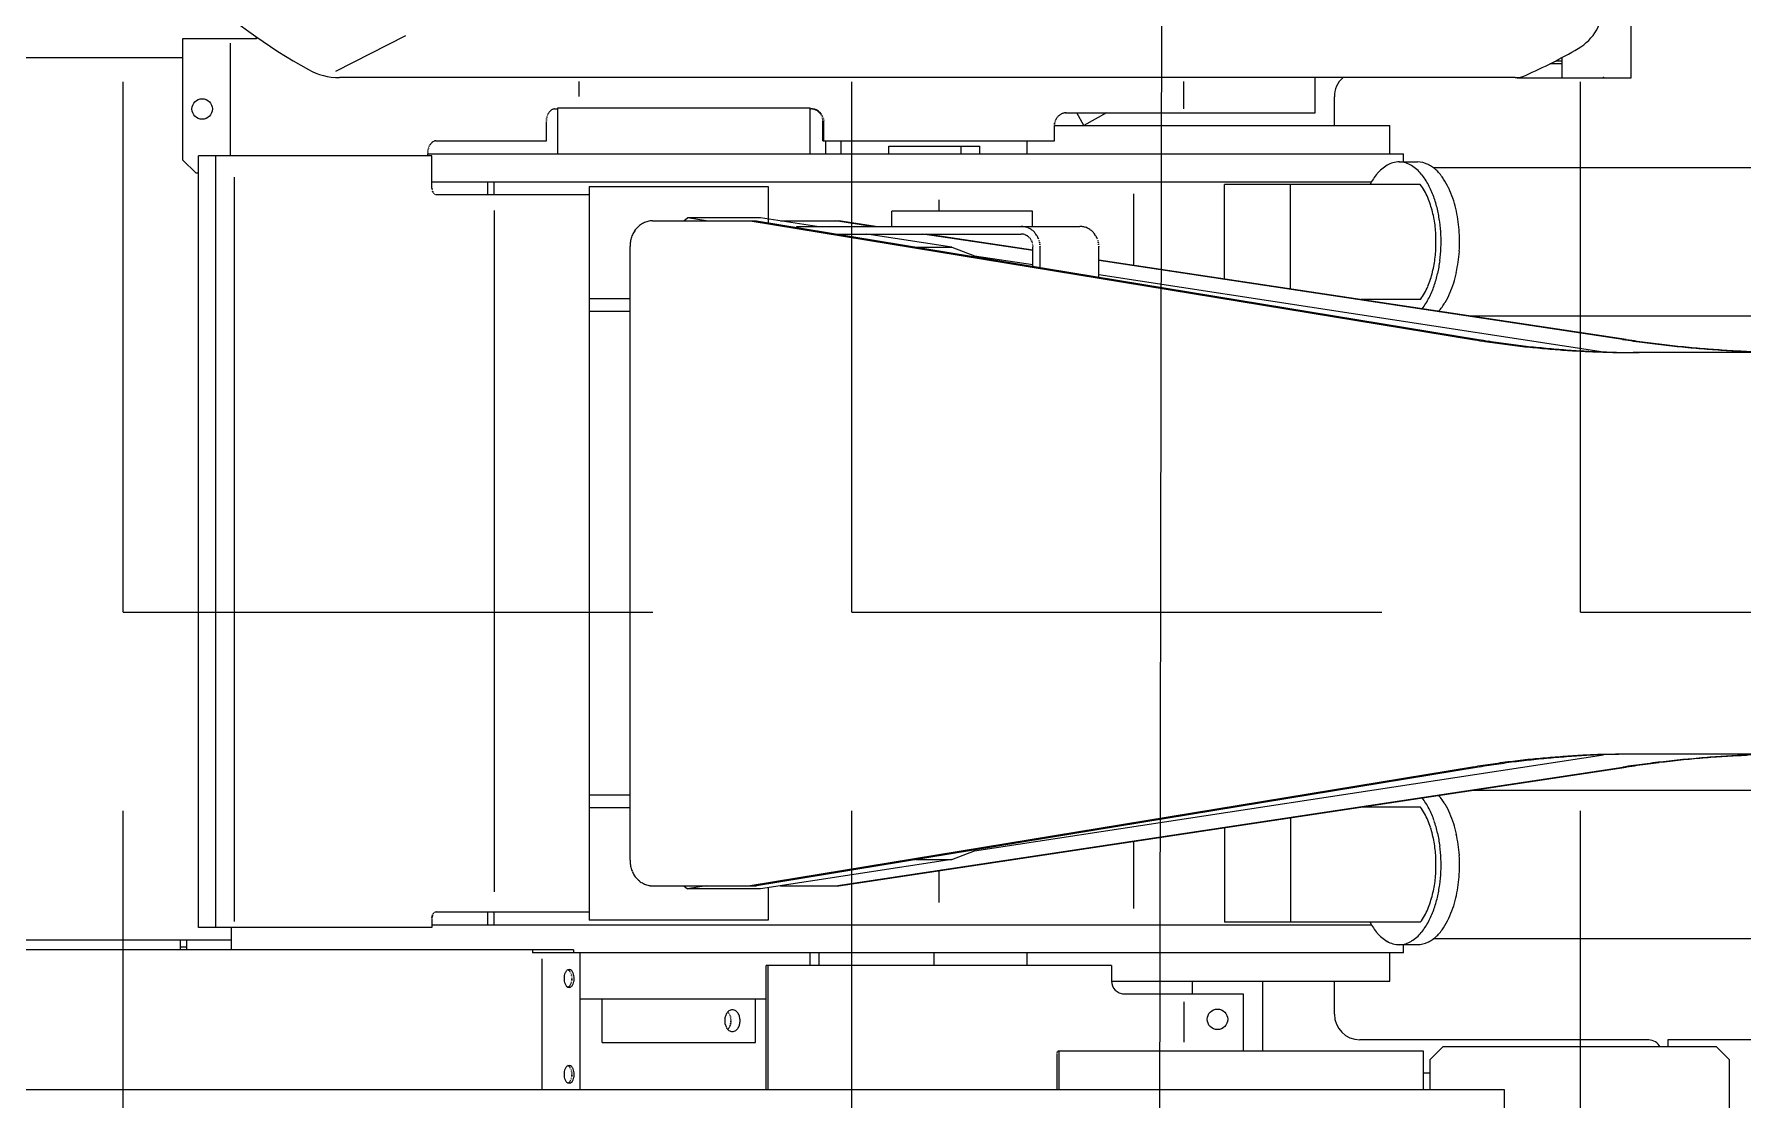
# Model space of a CAD drawing. Header units: metres. Extents: x 668617 to 675126, y 2286318 to 2293677.
# Drawn here: x 669149.975 to 669151.909, y 2287257.499 to 2287258.705 of the extents above; entities that cross this region are included whole.
import ezdxf

# ---------------------------------------------------------------- set-up
doc = ezdxf.new("R2010")
doc.units = ezdxf.units.M
doc.header["$MEASUREMENT"] = 0
for name, color, linetype in [('0_GUIA', 6, 'Continuous'), ('0_VEH_CONSTRUCCION', 250, 'Continuous'), ('DMTG-ZONA-TRABAJO', 250, 'Continuous')]:
    doc.layers.add(name, color=color, linetype=linetype)

# ---------------------------------------------------------------- blocks, each defined once
blk = doc.blocks.new('excavadora planta')
at = {"color": 0}
for p, q in [((-3.3893, 0.6009), (-3.3893, 0.7638)), ((-3.2125, 0.6245), (-1.9002, 0.6245)), ((-3.1542, 0.6245), (-3.1542, 0.6009)), ((-3.149, 0.6245), (-3.149, 0.5942)), ((-2.8625, 0.6245), (-2.8625, 0.5942)), ((-2.8608, 0.6245), (-2.8608, 0.5962)), ((-2.6337, 0.6245), (-2.6337, 0.527)), ((-2.6321, 0.6245), (-2.6321, 0.527)), ((-2.4859, 0.6245), (-2.4859, 0.517)), ((-2.4559, 0.6245), (-2.4559, 0.5217)), ((-3.1542, 0.6114), (-3.149, 0.6114)), ((-3.3893, 0.6009), (-3.3793, 0.5908)), ((-3.1542, 0.6009), (-3.1642, 0.5908)), ((-3.149, 0.5942), (-2.8619, 0.5942)), ((-3.0224, 0.5391), (-3.0224, 0.5942)), ((-3.007, 0.5491), (-3.007, 0.5942)), ((-3.4134, 0.5853), (-3.3411, 0.5853)), ((-3.3793, 0.5908), (-3.1642, 0.5908)), ((-3.3411, 0.5853), (-3.3411, 0.5908)), ((-3.326, 0.5853), (-3.0989, 0.5853)), ((-2.9604, 0.5554), (-2.9604, 0.5872)), ((-2.5031, 0.5873), (-2.6236, 0.5873)), ((-2.6236, 0.5873), (-2.6236, 0.5532)), ((-2.5031, 0.5873), (-2.5031, 0.5532)), ((-3.0788, 0.5652), (-3.0788, 0.5391)), ((-2.4859, 0.5532), (-2.6321, 0.5532)), ((-2.9035, 0.5391), (-3.1225, 0.5391)), ((-3.1225, 0.5391), (-3.1225, 0.517)), ((-2.9123, 0.5491), (-3.007, 0.5491)), ((-2.9136, 0.5491), (-3.002, 0.5491)), ((-2.9671, 0.5391), (-2.9671, 0.5491)), ((-2.9035, 0.527), (-2.9035, 0.5391)), ((-2.9035, 0.527), (-2.6321, 0.527)), ((-2.8374, 0.527), (-2.8374, 0.517)), ((-2.7643, 0.527), (-2.7643, 0.517)), ((-2.6739, 0.527), (-2.6739, 0.517)), ((-2.6667, 0.527), (-2.6667, 0.517)), ((-3.1297, 0.5105), (-3.1442, 0.5105)), ((-3.1331, 0.517), (-2.4859, 0.517)), ((-3.1331, 0.517), (-3.1331, 0.5102)), ((-2.4859, 0.517), (-2.4485, 0.517)), ((-2.4807, 0.5147), (-2.4807, 0.517)), ((-2.4807, 0.5147), (-1.9101, 0.5147)), ((-2.4485, 0.5147), (-2.4485, 0.517)), ((-2.2115, 0.497), (-2.2115, 0.5147)), ((-2.1764, 0.507), (-2.1764, 0.5147)), ((-2.1764, 0.5124), (-2.1713, 0.5124)), ((-2.1713, 0.507), (-2.1713, 0.5147)), ((-3.6441, 0.5059), (-3.1566, 0.5059)), ((-2.2115, 0.507), (-1.9101, 0.507)), ((-2.2115, 0.497), (-2.2115, 0.507)), ((-3.1464, 0.4929), (-2.9924, 0.4929)), ((-2.3694, 0.4949), (-3.1079, 0.4949)), ((-3.0442, 0.4108), (-3.0442, 0.4929)), ((-2.9924, 0.4186), (-2.9924, 0.4929)), ((-2.6337, 0.4914), (-2.493, 0.4914)), ((-2.6337, 0.4657), (-2.6337, 0.4914)), ((-2.493, -0.0854), (-2.493, 0.4914)), ((-2.3726, 0.4848), (-2.493, 0.4848)), ((-2.4182, 0.4949), (-2.4182, 0.4848)), ((-2.4134, 0.4949), (-2.4134, 0.4848)), ((-2.3694, 0.497), (-2.1858, 0.497)), ((-2.3694, 0.4899), (-2.3694, 0.497)), ((-2.2138, -0.0925), (-2.2138, 0.4923)), ((-2.1994, 0.497), (-2.1994, -0.1094)), ((-2.1858, 0.497), (-2.1858, -0.1094)), ((-2.9211, 0.4821), (-2.9211, 0.4293)), ((-2.7681, 0.4775), (-2.7681, 0.4524)), ((-2.6893, 0.4642), (-3.3083, 0.371)), ((-2.6865, 0.4642), (-3.3055, 0.371)), ((-3.1922, 0.371), (-2.6244, 0.4642)), ((-3.1875, 0.371), (-2.6196, 0.4642)), ((-2.7781, 0.4437), (-2.6276, 0.4667)), ((-2.6435, 0.4642), (-2.6893, 0.4642)), ((-2.6276, 0.4667), (-2.5704, 0.4667)), ((-2.5427, 0.4642), (-2.6244, 0.4642)), ((-2.585, 0.4642), (-2.5704, 0.4667)), ((-2.5675, 0.4642), (-2.5704, 0.4667)), ((-2.4182, -0.0665), (-2.4182, 0.4691)), ((-2.7781, 0.4437), (-2.7959, 0.4369)), ((-2.7498, 0.4437), (-2.7781, 0.4437)), ((-2.5251, 0.4441), (-2.5251, -0.0382)), ((-2.7959, 0.4369), (-3.2905, 0.3613)), ((-2.5251, 0.4031), (-2.493, 0.4031)), ((-3.1465, 0.4024), (-3.0998, 0.4024)), ((-2.5251, 0.393), (-2.493, 0.393)), ((-3.6672, 0.3894), (-3.1865, 0.3894)), ((-4.6267, 0.3607), (-3.3136, 0.3607)), ((-4.6139, 0.0452), (-3.3136, 0.0452)), ((-2.8936, -0.016), (-3.2905, 0.0447)), ((-3.3083, 0.0349), (-2.8936, -0.0275)), ((-3.3055, 0.0349), (-2.8936, -0.0271)), ((-2.6244, -0.0583), (-3.1922, 0.0349)), ((-2.6196, -0.0583), (-3.1875, 0.0349)), ((-3.9977, 0.0166), (-3.1865, 0.0166)), ((-3.1465, 0.0035), (-3.0998, 0.0035)), ((-2.5251, 0.013), (-2.493, 0.013)), ((-2.5251, 0.0029), (-2.493, 0.0029)), ((-3.0442, -0.0049), (-3.0442, -0.0869)), ((-2.9924, -0.0126), (-2.9924, -0.0869)), ((-2.9211, -0.0234), (-2.9211, -0.0795)), ((-2.8936, -0.0141), (-2.8936, -0.0379)), ((-2.8474, -0.0217), (-2.8474, -0.0379)), ((-2.8418, -0.0226), (-2.8418, -0.0379)), ((-2.7959, -0.0309), (-2.8418, -0.0239)), ((-2.8418, -0.0349), (-2.7554, -0.0479)), ((-2.8418, -0.0353), (-2.7582, -0.0479)), ((-2.7959, -0.0309), (-2.7953, -0.0302)), ((-2.7781, -0.0377), (-2.7959, -0.0309)), ((-2.7781, -0.0377), (-2.7113, -0.0479)), ((-2.7498, -0.0377), (-2.7781, -0.0377)), ((-2.6876, -0.0479), (-2.8325, -0.0479)), ((-2.6562, -0.0531), (-2.6562, -0.0539)), ((-2.6562, -0.0539), (-2.8787, -0.0539)), ((-2.8414, -0.0539), (-2.8414, -0.066)), ((-2.8414, -0.066), (-2.7309, -0.066)), ((-2.7681, -0.066), (-2.7681, -0.0749)), ((-2.7309, -0.0539), (-2.7309, -0.066)), ((-2.7182, -0.0539), (-2.6893, -0.0583)), ((-2.7153, -0.0539), (-2.6865, -0.0583)), ((-2.6435, -0.0583), (-2.6893, -0.0583)), ((-2.6719, -0.0539), (-2.6276, -0.0607)), ((-2.6337, -0.0854), (-2.6337, -0.0568)), ((-2.6276, -0.0607), (-2.5704, -0.0607)), ((-2.5427, -0.0583), (-2.6244, -0.0583)), ((-2.585, -0.0583), (-2.5704, -0.0607)), ((-2.5675, -0.0583), (-2.5704, -0.0607)), ((-2.3726, -0.0789), (-2.493, -0.0789)), ((-2.4182, -0.0789), (-2.4182, -0.0889)), ((-2.4134, -0.0789), (-2.4134, -0.0889)), ((-3.1464, -0.0869), (-2.9924, -0.0869)), ((-2.3694, -0.0889), (-3.1079, -0.0889)), ((-2.493, -0.0854), (-2.6337, -0.0854)), ((-2.3694, -0.0839), (-2.3694, -0.1094)), ((-3.9977, -0.1), (-3.1566, -0.1)), ((-3.1297, -0.1046), (-3.1442, -0.1046)), ((-3.1331, -0.1042), (-3.1331, -0.111)), ((-2.1837, -0.096), (-2.1858, -0.096)), ((-2.1837, -0.096), (-2.1736, -0.106)), ((-2.1736, -0.106), (-2.1736, -0.2015)), ((-2.3661, -0.111), (-3.1331, -0.111)), ((-3.1225, -0.111), (-3.1225, -0.1331)), ((-2.8374, -0.111), (-2.8374, -0.1211)), ((-2.8002, -0.111), (-2.8002, -0.1171)), ((-2.7286, -0.1171), (-2.8002, -0.1171)), ((-2.7853, -0.111), (-2.7853, -0.1171)), ((-2.7286, -0.111), (-2.7286, -0.1171)), ((-2.691, -0.111), (-2.691, -0.1211)), ((-2.6789, -0.111), (-2.6789, -0.1211)), ((-2.6667, -0.111), (-2.6667, -0.1472)), ((-2.4682, -0.111), (-2.4682, -0.1472)), ((-2.3694, -0.1094), (-2.1858, -0.1094)), ((-2.3661, -0.1094), (-2.3661, -0.111)), ((-2.2109, -0.1094), (-2.2109, -0.198)), ((-2.8588, -0.1331), (-3.1225, -0.1331)), ((-3.0788, -0.1331), (-3.0788, -0.1558)), ((-2.8997, -0.1432), (-2.8819, -0.1331)), ((-2.8819, -0.1331), (-2.8763, -0.1432)), ((-2.6767, -0.1211), (-2.8588, -0.1211)), ((-2.8588, -0.1211), (-2.8588, -0.1331)), ((-2.6774, -0.1211), (-2.6774, -0.1362)), ((-2.6767, -0.1211), (-2.6767, -0.1362)), ((-2.3725, -0.1211), (-2.4594, -0.1211)), ((-2.4594, -0.1211), (-2.4594, -0.1362)), ((-3.0637, -0.1432), (-3.0637, -0.1709)), ((-2.8674, -0.1432), (-3.0637, -0.1432)), ((-2.9605, -0.1462), (-2.9605, -0.1677)), ((-2.6667, -0.1462), (-2.6675, -0.1462)), ((-2.4682, -0.1472), (-2.6667, -0.1472)), ((-2.4658, -0.1462), (-2.4682, -0.1462)), ((-2.4852, -0.1559), (-2.4852, -0.1677)), ((-3.312, -0.1704), (-3.2226, -0.1704)), ((-3.312, -0.8632), (-3.312, -0.1704)), ((-3.2577, -0.1865), (-3.2577, -0.1704)), ((-3.2226, -0.171), (-3.2226, -0.1704)), ((-3.2209, -0.1709), (-2.2966, -0.1709)), ((-3.2577, -0.1816), (-3.2483, -0.1816)), ((-3.2577, -0.1839), (-3.2528, -0.1839)), ((-2.2937, -0.1758), (-2.3488, -0.2039)), ((-2.1736, -0.1864), (-1.9503, -0.1864)), ((-2.1736, -0.2015), (-2.2315, -0.2015))]:
    blk.add_line(p, q, dxfattribs=at)
for centre in [(-2.9869, 0.5692), (-2.9869, 0.5692), (-2.1887, -0.1462)]:
    blk.add_circle(centre, 0.00804, dxfattribs=at)
for centre, radius, start, end in [((8.7188, 0.6325), 11.9313, 179.96184, 180.03816), ((-2.475, 0.6145), 0.00587, 135.2627, 156.8225), ((-2.4771, 0.6166), 0.00284, 92.0682, 136.335), ((-2.4729, 0.6144), 0.00612, 142.9096, 152.0489), ((-2.4741, 0.6154), 0.00449, 130.6186, 142.9987), ((-2.4773, 0.6166), 0.00285, 43.2295, 87.8898), ((-2.475, 0.6164), 0.00318, 113.2659, 130.7429), ((-2.4795, 0.6144), 0.00594, 22.746, 44.3524), ((-2.4694, 0.6125), 0.0119, 169.2091, 179.8866), ((-2.4693, 0.6124), 0.0119, 179.7558, 190.3628), ((-2.4716, 0.6129), 0.00956, 156.2345, 169.4147), ((-2.4715, 0.612), 0.00966, 190.1562, 203.3414), ((-2.4749, 0.6105), 0.00594, 202.7488, 224.3602), ((-2.4677, 0.6125), 0.0117, 170.3784, 175.3055), ((-2.4672, 0.6125), 0.0122, 175.2822, 180.0011), ((-2.4672, 0.6125), 0.0122, 180.0018, 184.6215), ((-2.4676, 0.6124), 0.0117, 184.6027, 189.4142), ((-2.4686, 0.6127), 0.0107, 165.0304, 170.3882), ((-2.4685, 0.6123), 0.0108, 189.3894, 194.6201), ((-2.4771, 0.6083), 0.00285, 223.234, 267.8893), ((-2.4699, 0.613), 0.0094, 159.0572, 165.056), ((-2.4698, 0.6119), 0.00949, 194.6066, 200.5693), ((-2.4714, 0.6136), 0.00782, 151.9807, 159.0886), ((-2.4713, 0.6114), 0.0079, 200.5302, 207.707), ((-2.4728, 0.6106), 0.00617, 207.6418, 216.8388), ((-2.4741, 0.6095), 0.00451, 216.7252, 229.3096), ((-2.4773, 0.6083), 0.00284, 272.0596, 316.3222), ((-2.475, 0.6085), 0.00317, 229.1974, 247.067), ((-2.4794, 0.6104), 0.00587, 315.2605, 336.8247), ((-2.4829, 0.6129), 0.00967, 10.1614, 23.3437), ((-2.4828, 0.612), 0.00956, 336.2333, 349.416), ((-2.4851, 0.6125), 0.0119, 359.7564, 10.3623), ((-2.4851, 0.6124), 0.0119, 349.2124, 359.891), ((-1.9669, -8.2327), 8.8722, 95.78883, 95.78975), ((-0.224, -8.0537), 9.0412, 106.96182, 106.96274), ((1.3776, -7.6297), 9.2523, 117.26901, 117.26993), ((1.6226, -5.51), 7.5744, 126.29924, 126.30038), ((3.3278, -5.8585), 8.9413, 133.80427, 133.80519), ((3.6765, -4.9258), 8.5567, 139.82245, 139.82337), ((4.449, -4.5206), 8.9222, 145.01743, 145.01835), ((5.7115, -3.5971), 9.5427, 153.9404, 153.94132), ((5.1274, -4.0683), 9.2499, 149.7263, 149.72722), ((6.2109, -3.0883), 9.7911, 157.90127, 157.90218), ((6.8987, -2.0423), 10.1097, 164.87553, 164.87645), ((6.6066, -2.57), 9.9826, 161.5133, 161.51421), ((7.2191, 0.0214), 10.0962, 176.73668, 176.73759), ((7.2661, -0.4781), 10.1837, 173.94615, 173.94706), ((7.2284, -0.9963), 10.2141, 171.03241, 171.03333), ((7.1154, -1.5146), 10.1969, 168.05636, 168.05728), ((-3.326, 0.5954), 0.01, 206.7464, 270), ((-3.0989, 0.5652), 0.0201, 0, 90), ((-2.6042, 0.5723), 0.00691, 125.8646, 149.6557), ((-2.6055, 0.5741), 0.00466, 90.6714, 125.9079), ((-2.6056, 0.5741), 0.00466, 54.067, 89.3323), ((-2.6069, 0.5723), 0.00693, 30.1294, 54.0988), ((-2.5998, 0.5703), 0.0118, 165.8751, 179.9255), ((-2.5998, 0.5702), 0.0118, 179.7757, 193.768), ((-2.6016, 0.5697), 0.00991, 193.5706, 210.2861), ((-2.6017, 0.5708), 0.00985, 149.3037, 166.0809), ((-2.6041, 0.5682), 0.00696, 209.92, 233.7776), ((-2.5925, 0.5703), 0.0119, 171.3253, 175.9159), ((-2.5923, 0.5702), 0.0121, 175.91, 180.3734), ((-2.5924, 0.5702), 0.012, 180.3652, 184.7961), ((-2.5926, 0.5702), 0.0118, 184.7925, 189.3102), ((-2.593, 0.5703), 0.0114, 166.5403, 171.3355), ((-2.593, 0.5702), 0.0114, 189.3116, 194.0032), ((-2.5936, 0.5705), 0.0108, 161.477, 166.5404), ((-2.5936, 0.57), 0.0108, 193.9906, 198.9549), ((-2.5943, 0.5707), 0.01, 156.0809, 161.4852), ((-2.5944, 0.5697), 0.00998, 198.9455, 204.2994), ((-2.5951, 0.5711), 0.00914, 150.2692, 156.0935), ((-2.5952, 0.5694), 0.00908, 204.2931, 210.1791), ((-2.5959, 0.5716), 0.00819, 143.8286, 150.2738), ((-2.596, 0.5689), 0.00811, 210.1678, 216.7603), ((-2.6069, 0.5682), 0.00691, 305.8625, 329.6537), ((-2.5967, 0.5721), 0.00721, 136.4749, 143.8496), ((-2.6094, 0.5697), 0.00985, 329.301, 346.0781), ((-2.6095, 0.5707), 0.00988, 13.7288, 30.4943), ((-2.6113, 0.5703), 0.0118, 359.9243, 13.9296), ((-2.6113, 0.5702), 0.0118, 345.8755, 359.9258), ((-2.6055, 0.5664), 0.00467, 233.7267, 269.3037), ((-2.6056, 0.5664), 0.00466, 270.6714, 305.9079), ((-2.5968, 0.5683), 0.00713, 216.7388, 224.2449), ((-2.9136, 0.5391), 0.01, 0, 90), ((-2.4694, 0.5371), 0.0119, 169.2129, 179.8906), ((-2.4716, 0.5376), 0.00956, 156.2357, 169.4159), ((-2.475, 0.5391), 0.00587, 135.2649, 156.8247), ((-2.4677, 0.5371), 0.0117, 170.3784, 175.3055), ((-2.4672, 0.5371), 0.0122, 175.2823, 179.9996), ((-2.4771, 0.5413), 0.00284, 92.0658, 136.334), ((-2.4686, 0.5373), 0.0107, 165.0304, 170.3882), ((-2.4699, 0.5376), 0.0094, 159.0599, 165.0587), ((-2.4714, 0.5382), 0.00782, 151.9843, 159.0924), ((-2.4729, 0.539), 0.00612, 142.9096, 152.0489), ((-2.4741, 0.54), 0.00449, 130.6248, 143.0054), ((-2.4773, 0.5413), 0.00285, 43.2256, 87.8865), ((-2.475, 0.541), 0.00318, 113.2608, 130.7385), ((-2.4795, 0.5391), 0.00594, 22.7457, 44.3526), ((-2.4829, 0.5375), 0.00967, 10.1613, 23.3438), ((-2.4851, 0.5371), 0.0119, 359.7558, 10.3621), ((-2.4693, 0.5371), 0.0119, 179.7558, 190.3621), ((-2.4715, 0.5366), 0.00967, 190.1564, 203.3389), ((-2.4749, 0.5351), 0.00594, 202.749, 224.3558), ((-2.4672, 0.5371), 0.0122, 180.0018, 184.6215), ((-2.4676, 0.537), 0.0117, 184.602, 189.4128), ((-2.4685, 0.5369), 0.0108, 189.39, 194.6195), ((-2.4771, 0.5329), 0.00285, 223.2275, 267.8885), ((-2.4698, 0.5366), 0.00949, 194.6074, 200.5685), ((-2.4713, 0.536), 0.0079, 200.5233, 207.698), ((-2.4728, 0.5352), 0.00618, 207.6386, 216.8327), ((-2.4741, 0.5342), 0.00451, 216.721, 229.3019), ((-2.4773, 0.5329), 0.00284, 272.0658, 316.334), ((-2.475, 0.5332), 0.00317, 229.1741, 247.042), ((-2.4794, 0.5351), 0.00587, 315.2594, 336.8193), ((-2.4828, 0.5366), 0.00956, 336.2357, 349.4159), ((-2.4851, 0.5371), 0.0119, 349.2132, 359.8909), ((-3.1441, 0.4919), 0.0186, 90.4973, 116.5256), ((-3.1294, 0.4913), 0.0193, 91.3974, 121.7753), ((-3.1299, 0.4915), 0.019, 59.4164, 90.0903), ((-3.1168, 0.4654), 0.0574, 146.382, 154.8146), ((-3.1308, 0.4748), 0.0406, 134.5771, 146.5125), ((-3.1405, 0.4847), 0.0267, 116.622, 134.7811), ((-3.1092, 0.4695), 0.0493, 140.4164, 152.2482), ((-3.1234, 0.4815), 0.0307, 121.7205, 140.7292), ((-3.1355, 0.4821), 0.03, 39.9735, 59.4135), ((-3.1494, 0.4701), 0.0483, 28.229, 40.291), ((-3.1012, 0.4579), 0.0747, 154.7463, 161.2238), ((-3.0907, 0.4596), 0.0703, 152.0959, 160.4018), ((-3.0997, 0.4602), 0.0571, 151.0061, 156.9805), ((-3.1104, 0.4662), 0.0448, 143.4451, 151.0523), ((-2.3726, 0.4869), 0.00206, 270.0074, 281.077), ((-2.3726, 0.487), 0.0022, 281.1252, 291.3244), ((-2.3727, 0.4873), 0.00245, 291.3468, 300.4042), ((-2.3729, 0.4876), 0.0028, 300.4027, 308.4515), ((-2.3732, 0.4879), 0.00325, 308.459, 315.509), ((3.4438, -4.6505), 7.7583, 138.54274, 138.54572), ((4.2646, -4.29), 8.1753, 144.25117, 144.25392), ((4.5694, -3.6617), 8.0849, 149.13028, 149.13303), ((5.0657, -3.2092), 8.3037, 153.56923, 153.57198), ((5.4741, -2.7378), 8.4811, 157.64964, 157.65239), ((5.7977, -2.2475), 8.6133, 161.48441, 161.48716), ((6.8007, -1.9614), 9.4918, 165.04468, 165.0472), ((6.972, -1.4163), 9.5338, 168.47482, 168.47734), ((7.9968, -0.4453), 10.4082, 174.84762, 174.84991), ((7.9929, -1.0223), 10.472, 171.70256, 171.70485), ((9.0565, 0.0667), 11.4337, 177.87943, 177.88149), ((-3.0732, 0.4496), 0.1039, 166.5093, 171.1707), ((-3.0861, 0.4527), 0.0907, 161.1872, 166.5313), ((-3.057, 0.4493), 0.1056, 166.7967, 172.3267), ((-3.0723, 0.4529), 0.0899, 160.3308, 166.8346), ((-3.0689, 0.4497), 0.0897, 166.1372, 169.9419), ((-3.0781, 0.452), 0.0802, 161.8865, 166.1479), ((-3.0886, 0.4555), 0.0691, 156.9516, 161.9042), ((-3.0586, 0.4477), 0.1186, 175.4068, 179.4783), ((-3.0638, 0.4481), 0.1134, 171.1568, 175.4196), ((-3.0469, 0.4479), 0.1158, 172.3025, 177.3351), ((-3.0565, 0.4478), 0.1023, 173.4337, 176.7626), ((-3.0616, 0.4484), 0.0972, 169.9333, 173.4414), ((-2.5427, 0.4487), 0.0156, 83.205, 89.9983), ((-2.5427, 0.4485), 0.0157, 76.4264, 83.1979), ((-2.5428, 0.4482), 0.016, 69.7785, 76.428), ((-2.543, 0.4479), 0.0164, 63.2956, 69.7756), ((-2.5432, 0.4474), 0.0169, 57.0123, 63.2901), ((-2.5435, 0.4469), 0.0176, 50.9577, 57.0149), ((-2.544, 0.4463), 0.0182, 45.1228, 50.9547), ((-2.5445, 0.4458), 0.019, 39.514, 45.1267), ((-2.545, 0.4454), 0.0197, 34.1065, 39.5142), ((-3.058, 0.4477), 0.1192, 179.4695, 183.5277), ((-3.0432, 0.4477), 0.1195, 177.3175, 182.1951), ((-3.0538, 0.4477), 0.1049, 176.7596, 180.0039), ((-3.0538, 0.4477), 0.1049, 179.9965, 183.2521), ((-2.5456, 0.445), 0.0204, 28.8832, 34.1061), ((-2.5462, 0.4447), 0.021, 23.8261, 28.8877), ((-2.5467, 0.4444), 0.0216, 18.9001, 23.8261), ((-2.5471, 0.4443), 0.0221, 14.0853, 18.9029), ((-2.5475, 0.4442), 0.0224, 9.3527, 14.089), ((-2.5478, 0.4442), 0.0227, 4.6497, 9.3507), ((-2.5479, 0.4441), 0.0228, 359.9983, 4.6514), ((-3.0621, 0.4474), 0.1152, 183.5167, 187.7181), ((-3.0704, 0.4462), 0.1067, 187.7038, 192.2376), ((-3.0463, 0.4475), 0.1164, 182.1764, 187.189), ((-3.0558, 0.4463), 0.1069, 187.1664, 192.6277), ((-3.0565, 0.4475), 0.1023, 183.2476, 186.5813), ((-3.0616, 0.4469), 0.0971, 186.576, 190.0865), ((-3.069, 0.4456), 0.0896, 190.0765, 193.8797), ((-3.0825, 0.4436), 0.0944, 192.2194, 197.3382), ((-3.0706, 0.4429), 0.0916, 192.5928, 198.961), ((-3.0782, 0.4433), 0.0802, 193.8695, 198.1304), ((-3.0887, 0.4398), 0.0691, 198.1112, 203.0404), ((-3.0971, 0.439), 0.0791, 197.3057, 203.4198), ((-3.1128, 0.4321), 0.062, 203.3625, 211.1652), ((-3.0888, 0.4365), 0.0724, 198.8938, 206.9554), ((-3.1074, 0.4269), 0.0514, 206.8164, 218.1401), ((-3.0997, 0.4351), 0.0571, 203.0147, 208.9728), ((-3.1104, 0.4291), 0.0449, 208.9258, 216.5062), ((-3.1274, 0.4232), 0.0448, 211.0561, 221.8328), ((-3.4459, 1.284), 0.9232, 273.2094, 273.7444), ((-3.443, 1.284), 0.9232, 273.2094, 273.7444), ((-3.4459, 1.2844), 0.9237, 273.7444, 274.2791), ((-3.443, 1.2844), 0.9237, 273.7445, 274.2792), ((-3.4459, 1.2845), 0.9238, 274.2786, 274.8133), ((-3.443, 1.2845), 0.9238, 274.2786, 274.8133), ((-3.4459, 1.2845), 0.9238, 274.8132, 275.3479), ((-3.443, 1.2846), 0.9238, 274.8131, 275.3478), ((-3.4459, 1.2846), 0.9239, 275.348, 275.8827), ((-3.4431, 1.2846), 0.9239, 275.348, 275.8827), ((-3.446, 1.2851), 0.9243, 275.8824, 276.4168), ((-3.4431, 1.2851), 0.9243, 275.8824, 276.4168), ((-3.446, 1.2851), 0.9244, 276.4173, 276.9517), ((-3.4431, 1.2851), 0.9244, 276.4173, 276.9517), ((-3.446, 1.2856), 0.9248, 276.9517, 277.4859), ((-3.4432, 1.2855), 0.9248, 276.9518, 277.486), ((-3.446, 1.2856), 0.9249, 277.4858, 278.0201), ((-3.4432, 1.2856), 0.9249, 277.4857, 278.0199), ((-3.4461, 1.2861), 0.9253, 278.0203, 278.5543), ((-3.4432, 1.286), 0.9253, 278.0204, 278.5544), ((-3.3185, 1.1387), 0.778, 273.494, 274.0757), ((-3.3137, 1.1388), 0.778, 273.4939, 274.0756), ((-3.3185, 1.1392), 0.7784, 274.0765, 274.658), ((-3.3137, 1.1392), 0.7784, 274.0766, 274.6581), ((-3.3185, 1.1396), 0.7788, 274.6574, 275.2386), ((-3.3138, 1.1396), 0.7788, 274.6574, 275.2386), ((-3.3186, 1.14), 0.7792, 275.2386, 275.8196), ((-3.3138, 1.14), 0.7792, 275.2386, 275.8196), ((-3.3186, 1.1404), 0.7796, 275.8192, 276.3999), ((-3.3138, 1.1404), 0.7797, 275.8191, 276.3998), ((-3.3187, 1.1411), 0.7804, 276.4002, 276.9805), ((-3.3139, 1.1411), 0.7804, 276.4002, 276.9805), ((-3.3188, 1.1418), 0.7811, 276.9798, 277.5597), ((-3.314, 1.1418), 0.7811, 276.9798, 277.5597), ((-3.3189, 1.1425), 0.7818, 277.5611, 278.1405), ((-3.3141, 1.1425), 0.7818, 277.5611, 278.1405), ((-3.319, 1.1432), 0.7825, 278.1397, 278.7186), ((-3.3142, 1.1432), 0.7825, 278.1397, 278.7186), ((-3.3191, 1.1439), 0.7832, 278.7181, 279.2965), ((-3.3143, 1.1439), 0.7832, 278.7183, 279.2967), ((-3.443, 1.2838), 0.9231, 272.1393, 272.6743), ((-3.4459, 1.2839), 0.9231, 272.6738, 273.2087), ((-3.443, 1.2839), 0.9232, 272.6738, 273.2087), ((-3.3184, 1.1375), 0.7768, 270.0004, 270.5843), ((-3.3136, 1.1375), 0.7768, 270.0004, 270.5843), ((-3.3184, 1.1375), 0.7768, 270.5833, 271.1654), ((-3.3136, 1.1376), 0.7768, 270.5832, 271.1654), ((-3.3184, 1.1377), 0.7769, 271.1664, 271.7485), ((-3.3136, 1.1377), 0.7769, 271.1664, 271.7485), ((-3.3184, 1.1378), 0.7771, 271.7483, 272.3305), ((-3.3136, 1.1378), 0.7771, 271.7483, 272.3305), ((-3.3184, 1.1382), 0.7775, 272.3304, 272.9123), ((-3.3137, 1.1382), 0.7775, 272.3305, 272.9124), ((-3.3184, 1.1383), 0.7776, 272.9115, 273.4934), ((-3.3137, 1.1383), 0.7776, 272.9115, 273.4934), ((-3.443, -0.8781), 0.9233, 87.3232, 87.8586), ((-3.4459, -0.8781), 0.9233, 86.7871, 87.3225), ((-3.443, -0.8781), 0.9233, 86.7872, 87.3226), ((-3.4459, -0.8781), 0.9233, 86.2518, 86.7872), ((-3.443, -0.8781), 0.9233, 86.2518, 86.7872), ((-3.4459, -0.8781), 0.9233, 85.7172, 86.2525), ((-3.443, -0.8781), 0.9233, 85.7171, 86.2525), ((-3.4459, -0.8785), 0.9237, 85.1813, 85.7164), ((-3.443, -0.8785), 0.9237, 85.1813, 85.7164), ((-3.4459, -0.8785), 0.9237, 84.6468, 85.182), ((-3.443, -0.8785), 0.9237, 84.6468, 85.182), ((-3.446, -0.8789), 0.9241, 84.1111, 84.646), ((-3.4431, -0.8789), 0.9241, 84.1112, 84.6461), ((-3.4459, -0.8789), 0.9241, 83.5767, 84.1116), ((-3.4431, -0.8789), 0.9241, 83.5767, 84.1116), ((-3.3184, -0.7315), 0.7767, 89.4189, 90.0031), ((-3.3136, -0.7315), 0.7767, 89.4189, 90.0031), ((-3.3184, -0.7317), 0.7769, 88.8327, 89.4183), ((-3.3136, -0.7317), 0.7769, 88.8327, 89.4183), ((-3.3184, -0.7317), 0.7769, 88.247, 88.8323), ((-3.3136, -0.7317), 0.7769, 88.2469, 88.8323), ((-3.3184, -0.7318), 0.777, 87.6635, 88.2477), ((-3.3136, -0.7318), 0.777, 87.6635, 88.2477), ((-3.3184, -0.7321), 0.7773, 87.08, 87.6639), ((-3.3136, -0.7321), 0.7773, 87.0799, 87.6639), ((-3.3184, -0.7324), 0.7776, 86.4961, 87.0798), ((-3.3137, -0.7324), 0.7776, 86.4961, 87.0799), ((-3.3185, -0.7327), 0.7779, 85.9119, 86.4954), ((-3.3137, -0.7327), 0.7779, 85.9119, 86.4954), ((-3.3185, -0.733), 0.7782, 85.3296, 85.9128), ((-3.3137, -0.733), 0.7782, 85.3295, 85.9127), ((-3.3186, -0.7336), 0.7788, 84.7457, 85.3285), ((-3.3138, -0.7336), 0.7788, 84.7458, 85.3286), ((-3.3186, -0.7339), 0.7791, 84.1645, 84.7471), ((-3.3138, -0.7339), 0.7791, 84.1645, 84.7471), ((-3.3186, -0.7345), 0.7798, 83.5819, 84.1641), ((-3.3138, -0.7345), 0.7798, 83.5818, 84.1639), ((-3.3187, -0.7351), 0.7804, 82.9995, 83.5812), ((-3.3139, -0.7351), 0.7804, 82.9996, 83.5813), ((-3.446, -0.8793), 0.9245, 83.0421, 83.5767), ((-3.4431, -0.8793), 0.9245, 83.0421, 83.5767), ((-3.4461, -0.8797), 0.9249, 82.5068, 83.0413), ((-3.4432, -0.8797), 0.9249, 82.5067, 83.0411), ((-3.446, -0.8797), 0.9249, 81.9736, 82.508), ((-3.4432, -0.8797), 0.9249, 81.9737, 82.5081), ((-3.4461, -0.8801), 0.9253, 81.438, 81.9722), ((-3.4432, -0.8801), 0.9253, 81.438, 81.9722), ((-3.3188, -0.7358), 0.781, 82.42, 83.0012), ((-3.314, -0.7357), 0.781, 82.4198, 83.001), ((-3.3189, -0.7367), 0.7819, 81.8374, 82.4179), ((-3.3141, -0.7367), 0.7819, 81.8375, 82.4181), ((-3.319, -0.7373), 0.7825, 81.2584, 81.8385), ((-3.3142, -0.7373), 0.7825, 81.2584, 81.8385), ((-3.3191, -0.7382), 0.7835, 80.6797, 81.2591), ((-3.3143, -0.7382), 0.7835, 80.6797, 81.2591), ((-3.1128, -0.0262), 0.062, 148.8348, 156.6375), ((-3.1274, -0.0172), 0.0448, 138.1672, 148.9439), ((-3.0888, -0.0306), 0.0724, 153.0446, 161.1062), ((-3.1074, -0.021), 0.0514, 141.8599, 153.1836), ((-3.1104, -0.0232), 0.0449, 143.4938, 151.0742), ((-3.0825, -0.0376), 0.0944, 162.6618, 167.7806), ((-3.0971, -0.033), 0.0791, 156.5802, 162.6943), ((-3.0706, -0.0369), 0.0916, 161.039, 167.4072), ((-3.0782, -0.0373), 0.0802, 161.8696, 166.1305), ((-3.0887, -0.0339), 0.0691, 156.9596, 161.8888), ((-3.0997, -0.0291), 0.0571, 151.0272, 156.9853), ((-3.0621, -0.0414), 0.1152, 172.2819, 176.4833), ((-3.0704, -0.0403), 0.1067, 167.7624, 172.2962), ((-3.0558, -0.0403), 0.1069, 167.3723, 172.8336), ((-3.0616, -0.0409), 0.0971, 169.9135, 173.424), ((-3.069, -0.0396), 0.0896, 166.1203, 169.9235), ((-3.058, -0.0417), 0.1192, 176.4723, 180.5305), ((-3.0432, -0.0417), 0.1195, 177.8049, 182.6825), ((-3.0463, -0.0415), 0.1164, 172.811, 177.8236), ((-3.0538, -0.0417), 0.1049, 176.7479, 180.0035), ((-3.0565, -0.0415), 0.1023, 173.4187, 176.7524), ((-2.8762, -0.0379), 0.0174, 180.001, 184.9934), ((-2.8762, -0.0379), 0.0173, 184.9898, 189.9801), ((-2.83, -0.0379), 0.0174, 180.0007, 184.9933), ((-2.8301, -0.0379), 0.0173, 184.9904, 189.981), ((-2.8309, -0.0379), 0.0109, 179.994, 184.9867), ((-2.831, -0.0379), 0.0108, 184.9993, 189.9251), ((-2.8311, -0.0379), 0.0107, 189.9082, 195.0003), ((-2.5478, -0.0382), 0.0227, 350.546, 355.2305), ((-2.5479, -0.0382), 0.0228, 355.2279, 359.9061), ((-3.0586, -0.0417), 0.1186, 180.5217, 184.5932), ((-3.0638, -0.0422), 0.1134, 184.5804, 188.8432), ((-3.0469, -0.0419), 0.1158, 182.6649, 187.6975), ((-3.0538, -0.0417), 0.1049, 179.9961, 183.2404), ((-3.0565, -0.0419), 0.1023, 183.2374, 186.5663), ((-3.0616, -0.0425), 0.0972, 186.5586, 190.0667), ((-2.8764, -0.0379), 0.0172, 189.98, 195.0739), ((-2.8766, -0.0379), 0.017, 195.068, 200.1864), ((-2.8768, -0.038), 0.0168, 200.1921, 205.3863), ((-2.8771, -0.0382), 0.0165, 205.3844, 210.6716), ((-2.8773, -0.0383), 0.0161, 210.6674, 216.0628), ((-2.8776, -0.0385), 0.0158, 216.0645, 221.5803), ((-2.8779, -0.0388), 0.0154, 221.5781, 227.2235), ((-2.8781, -0.039), 0.0151, 227.2238, 233.0035), ((-2.8783, -0.0393), 0.0147, 233.0034, 238.9162), ((-2.8785, -0.0396), 0.0144, 238.9175, 244.9562), ((-2.8786, -0.0398), 0.0142, 244.9574, 251.1082), ((-2.8787, -0.04), 0.0139, 251.1103, 257.352), ((-2.8787, -0.0401), 0.0138, 257.3552, 263.7221), ((-2.8302, -0.0379), 0.0172, 189.9799, 195.074), ((-2.8304, -0.0379), 0.017, 195.0733, 200.192), ((-2.8306, -0.038), 0.0168, 200.1898, 205.3843), ((-2.8309, -0.0382), 0.0165, 205.3844, 210.6716), ((-2.8312, -0.0383), 0.0161, 210.6707, 216.0658), ((-2.8314, -0.0385), 0.0158, 216.0689, 221.5847), ((-2.8317, -0.0388), 0.0154, 221.5782, 227.2234), ((-2.832, -0.039), 0.0151, 227.2239, 233.0033), ((-2.8312, -0.0379), 0.0106, 195.0122, 200.1906), ((-2.8313, -0.038), 0.0105, 200.1794, 205.374), ((-2.8322, -0.0393), 0.0147, 233.0067, 238.9192), ((-2.8315, -0.038), 0.0103, 205.3747, 210.6621), ((-2.8317, -0.0381), 0.0101, 210.6642, 216.0596), ((-2.8319, -0.0383), 0.00986, 216.0653, 221.5812), ((-2.8323, -0.0396), 0.0144, 238.9176, 244.9561), ((-2.832, -0.0384), 0.00964, 221.5725, 227.2178), ((-2.8322, -0.0386), 0.00941, 227.2256, 233.0048), ((-2.8324, -0.0398), 0.0142, 244.9576, 251.108), ((-2.8323, -0.0388), 0.0092, 232.9904, 238.9027), ((-2.8324, -0.0389), 0.00901, 238.9143, 244.9525), ((-2.8325, -0.04), 0.0139, 251.1104, 257.3518), ((-2.8325, -0.0391), 0.00885, 244.9546, 251.1047), ((-2.8325, -0.0401), 0.0138, 257.3553, 263.7219), ((-2.8325, -0.0392), 0.00872, 251.1016, 257.3426), ((-2.8325, -0.0393), 0.00863, 257.3425, 263.7971), ((-2.8325, -0.0393), 0.00858, 263.8002, 269.9971), ((-2.5439, -0.0404), 0.0182, 308.8787, 314.6845), ((-2.5444, -0.0399), 0.0189, 314.6852, 320.3635), ((-2.545, -0.0394), 0.0197, 320.3633, 325.774), ((-2.5456, -0.039), 0.0203, 325.7708, 330.9971), ((-2.5461, -0.0387), 0.021, 330.9981, 336.0633), ((-2.5467, -0.0385), 0.0216, 336.0577, 340.9878), ((-2.5471, -0.0383), 0.0221, 340.9886, 345.8099), ((-2.5475, -0.0382), 0.0224, 345.8092, 350.5487), ((-3.0732, -0.0437), 0.1039, 188.8293, 193.4907), ((-3.057, -0.0433), 0.1056, 187.6733, 193.2033), ((-3.0689, -0.0438), 0.0897, 190.0581, 193.8628), ((-3.0781, -0.0461), 0.0802, 193.8521, 198.1135), ((-2.8787, -0.0402), 0.0137, 263.7236, 270.0002), ((-2.8325, -0.0402), 0.0137, 263.7235, 270.0004), ((-2.5427, -0.0427), 0.0156, 270.0034, 276.8184), ((-2.5427, -0.0426), 0.0157, 276.8178, 283.4973), ((-2.5428, -0.0423), 0.016, 283.5059, 290.1004), ((-2.543, -0.0419), 0.0164, 290.0994, 296.552), ((-2.5432, -0.0414), 0.0169, 296.5554, 302.8233), ((-2.5435, -0.0409), 0.0175, 302.8248, 308.882), ((-3.0861, -0.0468), 0.0907, 193.4687, 198.8128), ((-3.1012, -0.052), 0.0747, 198.7762, 205.2537), ((-3.0723, -0.047), 0.0899, 193.1654, 199.6692), ((-3.0907, -0.0536), 0.0703, 199.5982, 207.9041), ((-3.0886, -0.0495), 0.0691, 198.0958, 203.0484), ((-3.0997, -0.0543), 0.0571, 203.0195, 208.9939), ((-2.3726, -0.0809), 0.00206, 79.6276, 90.748), ((-2.3726, -0.0811), 0.00219, 68.4443, 79.5531), ((-2.3727, -0.0813), 0.00247, 58.6222, 68.4485), ((-2.3729, -0.0817), 0.00286, 50.3929, 58.6102), ((-2.3732, -0.082), 0.00333, 43.3477, 50.4091), ((75.7432, 66.202), 102.4455, 220.315446, 220.315676), ((39.7764, 29.01), 51.2113, 214.6136, 214.61406), ((27.2977, 16.7882), 34.1283, 209.62161, 209.6223), ((-3.1168, -0.0594), 0.0574, 205.1854, 213.618), ((-3.1308, -0.0688), 0.0406, 213.4875, 225.4229), ((-3.1092, -0.0636), 0.0493, 207.7518, 219.5836), ((-3.1104, -0.0602), 0.0448, 208.9477, 216.5549), ((-3.1494, -0.0641), 0.0483, 319.709, 331.771), ((20.7947, 10.7996), 25.5928, 205.15913, 205.16005), ((16.7196, 7.2892), 20.463, 201.11117, 201.11232), ((13.8899, 5.0179), 17.0405, 197.41254, 197.41392), ((11.804, 3.4331), 14.603, 193.92787, 193.92947), ((10.1784, 2.282), 12.7688, 190.67067, 190.67251), ((10.2915, 1.5892), 12.7709, 187.52251, 187.52434), ((8.9434, 0.8001), 11.3473, 184.46415, 184.46621), ((8.9727, 0.2136), 11.346, 181.50029, 181.50235), ((-3.1405, -0.0788), 0.0267, 225.2189, 243.378), ((-3.1441, -0.086), 0.0186, 243.4744, 269.5027), ((-3.1234, -0.0756), 0.0307, 219.2708, 238.2795), ((-3.1294, -0.0853), 0.0193, 238.2247, 268.6026), ((-3.1299, -0.0856), 0.019, 269.9097, 300.5836), ((-3.1355, -0.0761), 0.03, 300.5865, 320.0265), ((-2.3726, -0.1167), 0.0044, 281.1275, 291.5834), ((-2.3727, -0.1162), 0.00493, 291.6068, 301.0065), ((-2.3731, -0.1156), 0.00567, 301.0019, 309.1006), ((-2.3737, -0.1149), 0.00657, 309.0923, 316.0601), ((-2.3744, -0.1141), 0.0076, 316.044, 322.1315), ((-2.3753, -0.1135), 0.00871, 322.1235, 327.473), ((-2.3763, -0.1129), 0.00984, 327.4692, 332.2191), ((-2.3772, -0.1123), 0.011, 332.2044, 336.393), ((-2.3782, -0.1119), 0.012, 336.3865, 340.2856), ((-2.3791, -0.1116), 0.013, 340.2832, 343.9409), ((-2.38, -0.1113), 0.0139, 343.9315, 347.3898), ((-2.3807, -0.1112), 0.0146, 347.3952, 350.6915), ((-2.3812, -0.1111), 0.0152, 350.689, 353.8559), ((-2.3816, -0.111), 0.0155, 353.8489, 356.9154), ((-2.3818, -0.111), 0.0157, 356.9172, 0.0046), ((-2.8696, -0.1331), 0.0109, 349.944, 355.0438), ((-2.8697, -0.1331), 0.0109, 355.0408, 359.9968), ((-2.3725, -0.117), 0.00413, 270.0182, 281.0878), ((-2.868, -0.1347), 0.00852, 270.0064, 276.2876), ((-2.868, -0.1346), 0.00857, 276.2847, 282.5673), ((-2.8681, -0.1345), 0.00866, 282.5667, 288.8081), ((-2.8681, -0.1344), 0.00879, 288.8083, 294.9709), ((-2.8682, -0.1343), 0.00896, 294.977, 300.876), ((-2.8683, -0.1341), 0.00916, 300.8724, 306.7574), ((-2.8684, -0.1339), 0.00938, 306.7679, 312.6119), ((-2.8686, -0.1337), 0.00961, 312.6013, 318.3815), ((-2.8687, -0.1336), 0.00985, 318.3862, 323.8984), ((-2.8689, -0.1334), 0.0101, 323.892, 329.2791), ((-2.8691, -0.1333), 0.0103, 329.2809, 334.5559), ((-2.8693, -0.1333), 0.0105, 334.558, 339.7367), ((-2.8694, -0.1332), 0.0106, 339.7356, 344.8355), ((-2.8696, -0.1332), 0.0108, 344.8328, 349.948), ((-2.6664, -0.1362), 0.0109, 180.0017, 184.9687), ((-2.6665, -0.1362), 0.0109, 184.9618, 189.8706), ((-2.6666, -0.1362), 0.0108, 189.8749, 194.9512), ((-2.6667, -0.1362), 0.0107, 194.9522, 200.1125), ((-2.6658, -0.1362), 0.0109, 180.0017, 184.9687), ((-2.6659, -0.1362), 0.0109, 184.9618, 189.8706), ((-2.6668, -0.1363), 0.0105, 200.1046, 205.2796), ((-2.6659, -0.1362), 0.0108, 189.8749, 194.9512), ((-2.6661, -0.1362), 0.0107, 194.9436, 200.1039), ((-2.667, -0.1363), 0.0103, 205.2749, 210.5461), ((-2.6662, -0.1363), 0.0105, 200.113, 205.288), ((-2.6672, -0.1365), 0.0101, 210.5583, 215.942), ((-2.6664, -0.1363), 0.0103, 205.2749, 210.5461), ((-2.6674, -0.1366), 0.00986, 215.9351, 221.4443), ((-2.6666, -0.1365), 0.0101, 210.5507, 215.9343), ((-2.6676, -0.1367), 0.00962, 221.4365, 227.0811), ((-2.6668, -0.1366), 0.00986, 215.9351, 221.4443), ((-2.6669, -0.1367), 0.00962, 221.443, 227.0876), ((-2.6677, -0.1369), 0.00939, 227.0895, 232.8745), ((-2.6671, -0.1369), 0.00939, 227.0895, 232.8745), ((-2.6679, -0.1371), 0.00917, 232.8699, 238.7946), ((-2.6672, -0.1371), 0.00917, 232.8699, 238.7946), ((-2.668, -0.1373), 0.00897, 238.8003, 244.8574), ((-2.6673, -0.1373), 0.00897, 238.8003, 244.8574), ((-2.668, -0.1374), 0.0088, 244.8521, 251.0271), ((-2.6674, -0.1374), 0.0088, 244.8521, 251.0271), ((-2.6681, -0.1375), 0.00866, 251.0331, 257.304), ((-2.6675, -0.1375), 0.00866, 251.0331, 257.304), ((-2.6681, -0.1376), 0.00857, 257.3091, 263.7985), ((-2.6675, -0.1376), 0.00857, 257.3091, 263.7985), ((-2.6681, -0.1377), 0.00852, 263.7964, 269.9988), ((-2.6675, -0.1377), 0.00852, 263.7964, 269.9988), ((-2.4658, -0.1421), 0.00413, 270.0199, 281.0882), ((-2.4658, -0.1418), 0.0044, 281.128, 291.583), ((-2.466, -0.1413), 0.00492, 291.5974, 300.9967), ((-2.4664, -0.1407), 0.00567, 301.0019, 309.1006), ((-2.467, -0.14), 0.00657, 309.0849, 316.0529), ((-2.4677, -0.1393), 0.0076, 316.0519, 322.1398), ((-2.4686, -0.1386), 0.00871, 322.1172, 327.467), ((-2.4695, -0.138), 0.00984, 327.4598, 332.2101), ((-2.4705, -0.1375), 0.011, 332.2043, 336.3931), ((-2.4715, -0.137), 0.012, 336.3864, 340.2858), ((-2.4724, -0.1367), 0.013, 340.2799, 343.9378), ((-2.4732, -0.1365), 0.0139, 343.9414, 347.4), ((-2.474, -0.1363), 0.0146, 347.3952, 350.6915), ((-2.4745, -0.1362), 0.0152, 350.6787, 353.8458), ((-2.4751, -0.1362), 0.0157, 356.9069, 359.9945), ((-2.4749, -0.1362), 0.0155, 353.8593, 356.9258), ((-3.0989, -0.1558), 0.0201, 311.4109, 0), ((-3.068, -0.5409), 0.4019, 113.6121, 120.2449), ((-3.2209, -0.191), 0.0201, 90, 113.6121), ((-2.2966, -0.2211), 0.0502, 60.9858, 90), ((-2.4916, -0.5726), 0.4522, 46.8491, 60.9859), ((-3.2502, -0.2284), 0.0402, 120.2449, 180), ((-1.1391, -7.2856), 7.1679, 98.76883, 98.76929), ((-1.3463, -7.2856), 7.1393, 97.12479, 97.12525), ((-1.5535, -7.2856), 7.1165, 95.46887, 95.46932), ((-1.7418, -7.2668), 7.0823, 93.96593, 93.96639), ((-1.949, -7.2479), 7.0521, 92.2965, 92.29696), ((-2.0431, -14.219), 14.0188, 90.76994, 90.77017), ((-0.8866, -9.7601), 9.6526, 98.00323, 98.00392), ((-1.414, -9.7726), 9.6059, 94.87529, 94.87598), ((-1.9666, -9.7726), 9.5748, 91.57827, 91.57896), ((0.8763, -7.1916), 7.6501, 113.97659, 113.97705), ((0.6691, -7.2104), 7.5856, 112.48827, 112.48873), ((0.4808, -7.2481), 7.5507, 111.05781, 111.05827), ((0.2736, -7.248), 7.4787, 109.57592, 109.57638), ((-0.122, -7.2857), 7.3917, 106.58711, 106.58757), ((0.0664, -7.2669), 7.4298, 108.0212, 108.02166), ((-0.348, -7.3045), 7.3486, 104.85549, 104.85595), ((-0.5363, -7.2857), 7.2842, 103.46092, 103.46138), ((-0.7435, -7.3045), 7.2573, 101.8348, 101.83526), ((-0.9507, -7.3045), 7.2176, 100.22435, 100.22481), ((2.0639, -5.2137), 6.6007, 130.60084, 130.60175), ((1.8379, -5.2985), 6.5219, 128.60765, 128.60857), ((1.6119, -5.3643), 6.4361, 126.66817, 126.66908), ((1.3764, -5.4396), 6.3602, 124.56051, 124.56143), ((1.141, -5.4867), 6.2692, 122.54337, 122.54429), ((1.9387, -7.3362), 8.2637, 120.30624, 120.30693), ((1.6122, -7.3989), 8.1592, 118.10327, 118.10396), ((1.2983, -7.4491), 8.0612, 115.96582, 115.96651), ((0.708, -7.022), 7.4267, 113.31265, 113.31356), ((0.3502, -7.1256), 7.3895, 110.44445, 110.44537), ((-0.036, -7.2198), 7.3534, 107.3667, 107.36762), ((-0.4221, -7.2857), 7.3114, 104.32226, 104.32318), ((-0.8176, -7.3327), 7.2699, 101.20755, 101.20847)]:
    blk.add_arc(centre, radius, start, end, dxfattribs=at)
blk.add_point((-3.2904, -0.1709), dxfattribs=at)
blk.add_point((-3.2904, -0.1709), dxfattribs=at)

msp = doc.modelspace()

# ---------------------------------------------------------------- hatches: boundary and pattern name
at = {"layer": 'DMTG-ZONA-TRABAJO', "ltscale": 3}
h = msp.add_hatch(dxfattribs=at)
h.set_pattern_fill('ANGLE', color=30, scale=3)
h.set_pattern_definition([(0, (0, 0), (0, 0.825), [0.6, -0.225]), (90, (0, 0), (-0.825, 5e-17), [0.6, -0.225])])
h.paths.add_polyline_path([(669153.26392, 2287266.05324), (669146.52229, 2287266.05324), (669146.52229, 2287256.20827), (669153.26392, 2287256.20827)])

# ---------------------------------------------------------------- linework, layer by layer
at = {"layer": '0_GUIA', "color": 6}
msp.add_lwpolyline([(669151.26629, 2287267.55665), (669151.22386, 2287242.70543)], dxfattribs=at)

# ---------------------------------------------------------------- block references
at = {"layer": '0_VEH_CONSTRUCCION', "xscale": 1.44, "yscale": 1.44, "zscale": 1.44, "rotation": 180}
msp.add_blockref('excavadora planta', (669147.01341, 2287258.40937), dxfattribs=at)

doc.saveas('drawing.dxf')
